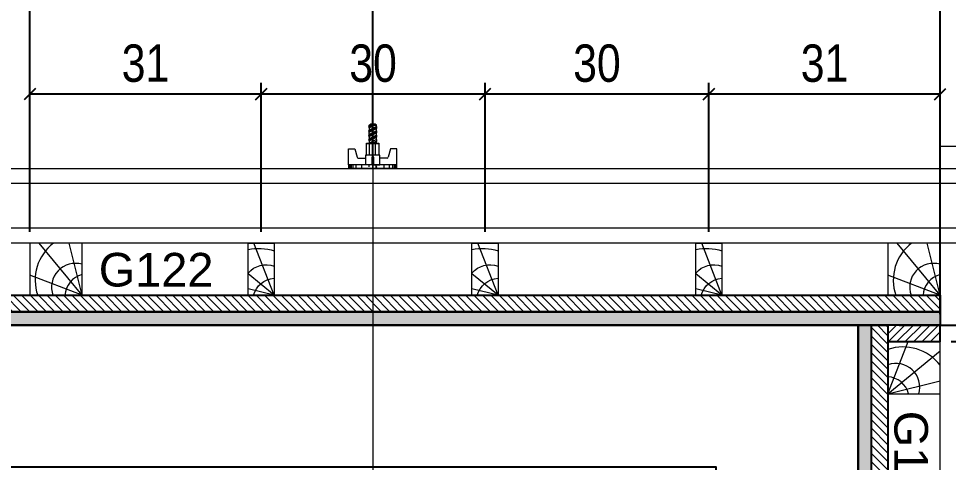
# Model space of a CAD drawing. Extents: x 2102 to 8383, y -13264 to 2718.
# Drawn here: x 4491.3 to 4740.5, y 111.5 to 230.4 of the extents above; entities that cross this region are included whole.
import ezdxf
from ezdxf.enums import TextEntityAlignment as Align

# ---------------------------------------------------------------- set-up
doc = ezdxf.new("R2010")
doc.units = 0
for name, color, linetype, lineweight in [('CONCRETO', 251, 'Continuous', 25), ('Hachura', 251, 'Continuous', 9), ('Madeira', 126, 'Continuous', 18), ('Perfil Metálico', 224, 'Continuous', 18), ('Texto Seção', 7, 'Continuous', 15)]:
    doc.layers.add(name, color=color, linetype=linetype, lineweight=lineweight)
for name, color, linetype in [('COTA', 241, 'Continuous'), ('MEIO_PONT', 93, 'Continuous'), ('Painéis', 200, 'Continuous'), ('SARRAFO', 251, 'Continuous'), ('TEXTO_GERAL', 7, 'Continuous')]:
    doc.layers.add(name, color=color, linetype=linetype)
doc.styles.add('COTA TECNICA 2X', font='techl___.ttf', dxfattribs={"height": 10})
doc.styles.add('ROMANS', font='romans.shx')
doc.styles.add('SANSSERIF', font='sas_____.pfb')
doc.dimstyles.new('Cota Seção interna', dxfattribs={"dimtxt": 7, "dimasz": 6, "dimexe": 0.18, "dimexo": 2, "dimgap": -4, "dimtad": 3, "dimdec": 1, "dimlfac": 0.5, "dimzin": 12, "dimdsep": 46, "dimtxsty": 'ROMANS', "dimblk": 'ARCHTICK', "dimcen": 0.09, "dimse1": 1, "dimse2": 1, "dimsd1": 1, "dimsd2": 1, "dimclrd": 180, "dimclre": 5, "dimclrt": 1, "dimadec": 0, "dimazin": 3, "dimtfac": 1, "dimtdec": 1, "dimtofl": 0, "dimtmove": 0, "dimatfit": 3, "dimldrblk": 'ARCHTICK', "dimfxl": 1, "dimtolj": 1, "dimtzin": 0, "dimarcsym": 0})
doc.dimstyles.new('SECAO PILAR', dxfattribs={"dimtxt": 10, "dimasz": 3, "dimexe": 3, "dimexo": 3, "dimgap": 3, "dimtad": 1, "dimdec": 1, "dimlfac": 0.5, "dimzin": 12, "dimdsep": 46, "dimtxsty": 'COTA TECNICA 2X', "dimblk1": 'OBLIQUE', "dimblk2": 'OBLIQUE', "dimsah": 1, "dimcen": 0.9, "dimclrd": 256, "dimclre": 256, "dimclrt": 256, "dimadec": 1, "dimazin": 3, "dimtfac": 1, "dimtdec": 1, "dimtmove": 0, "dimatfit": 3, "dimfxl": 1, "dimtolj": 1, "dimtzin": 12, "dimarcsym": 0})

# ---------------------------------------------------------------- blocks, each defined once
blk = doc.blocks.new('*D1208')
at = {"layer": 'COTA', "color": 180, "lineweight": -2, "transparency": 16777216}
for p, q in [((4391.28, 148.76), (4365.28, 148.76)), ((4365.28, 148.76), (4365.28, 133.76)), ((4391.28, 133.76), (4391.28, 148.76)), ((4365.28, 133.76), (4391.28, 133.76))]:
    blk.add_line(p, q, dxfattribs=at)
at = {"layer": 'Defpoints', "color": 0, "transparency": 16777216}
for p in [(4040.28, 148.26), (4716.28, 148.26), (4040.28, 129.76)]:
    blk.add_point(p, dxfattribs=at)
at = {"layer": 'COTA', "color": 1, "transparency": 16777216, "insert": (4378.28, 141.26), "char_height": 7, "attachment_point": 5, "style": 'ROMANS'}
blk.add_mtext('\\A1;338', dxfattribs=at)
blk = doc.blocks.new('_ArchTick')
at = {"color": 0, "linetype": 'ByBlock', "const_width": 0.15}
blk.add_lwpolyline([(-0.5, -0.5), (0.5, 0.5)], dxfattribs=at)
blk = doc.blocks.new('_Oblique')
at = {"color": 0, "linetype": 'ByBlock', "lineweight": -2}
blk.add_line((-0.5, -0.5), (0.5, 0.5), dxfattribs=at)
blk = doc.blocks.new('*D1210')
at = {"layer": 'COTA', "lineweight": -2, "transparency": 16777216}
for p, q in [((4727.28, 148.26), (4862.36, 148.26)), ((4859.36, -349.74), (4859.36, 148.26)), ((4727.32, -349.74), (4862.36, -349.74))]:
    blk.add_line(p, q, dxfattribs=at)
at = {"layer": 'Defpoints', "color": 0, "transparency": 16777216}
for p in [(4724.28, 148.26), (4859.36, 148.26), (4724.32, -349.74)]:
    blk.add_point(p, dxfattribs=at)
at = {"layer": 'COTA', "lineweight": -2, "transparency": 16777216, "xscale": 3, "yscale": 3, "zscale": 3}
for p, rotation in [((4859.36, 148.26), 90), ((4859.36, -349.74), 270)]:
    blk.add_blockref('_Oblique', p, dxfattribs=dict(at, rotation=rotation))
at = {"layer": 'COTA', "transparency": 16777216, "insert": (4851.25, -100.74), "char_height": 10, "attachment_point": 5, "rotation": 90, "style": 'COTA TECNICA 2X'}
blk.add_mtext('\\A1;249 PAINEL', dxfattribs=at)
blk = doc.blocks.new('PONTALETE')
at = {"layer": 'Madeira'}
for q in [(2.71, 7), (7, 5.76), (7, 1.74)]:
    blk.add_line((0, 0), q, dxfattribs=at)
blk.add_lwpolyline([(0, 0), (7, 0), (7, 7), (0, 7)], close=True, dxfattribs=at)
for centre, radius, start, end in [((2.04, 0.06), 6.23, 37.2818, 109.0913), ((1.09, 0.9), 3.19, 343.603, 109.9847), ((-0.21, -0.78), 3.09, 14.6322, 86.0383)]:
    blk.add_arc(centre, radius, start, end, dxfattribs=at)
blk = doc.blocks.new('*D541')
at = {"layer": 'COTA', "lineweight": -2, "transparency": 16777216}
for p, q in [((4741.28, 143.86), (4782.15, 143.86)), ((4779.15, 83.86), (4779.15, 143.86)), ((4741.28, 83.86), (4782.15, 83.86))]:
    blk.add_line(p, q, dxfattribs=at)
at = {"layer": 'Defpoints', "color": 0, "transparency": 16777216}
for p in [(4738.28, 143.86), (4779.15, 143.86), (4738.28, 83.86)]:
    blk.add_point(p, dxfattribs=at)
at = {"layer": 'COTA', "lineweight": -2, "transparency": 16777216, "xscale": 3, "yscale": 3, "zscale": 3}
for p, rotation in [((4779.15, 143.86), 90), ((4779.15, 83.86), 270)]:
    blk.add_blockref('_Oblique', p, dxfattribs=dict(at, rotation=rotation))
at = {"layer": 'COTA', "transparency": 16777216, "insert": (4770.93, 113.86), "char_height": 10, "attachment_point": 5, "rotation": 90, "style": 'COTA TECNICA 2X'}
blk.add_mtext('\\A1;30', dxfattribs=at)
blk = doc.blocks.new('*D542')
at = {"layer": 'COTA', "lineweight": -2, "transparency": 16777216}
for p, q in [((4741.28, 143.86), (4807.27, 143.86)), ((4804.27, -100.14), (4804.27, 143.86)), ((4741.28, -100.14), (4807.27, -100.14))]:
    blk.add_line(p, q, dxfattribs=at)
at = {"layer": 'Defpoints', "color": 0, "transparency": 16777216}
for p in [(4738.28, 143.86), (4804.27, 143.86), (4738.28, -100.14)]:
    blk.add_point(p, dxfattribs=at)
at = {"layer": 'COTA', "lineweight": -2, "transparency": 16777216, "xscale": 3, "yscale": 3, "zscale": 3}
for p, rotation in [((4804.27, 143.86), 90), ((4804.27, -100.14), 270)]:
    blk.add_blockref('_Oblique', p, dxfattribs=dict(at, rotation=rotation))
at = {"layer": 'COTA', "transparency": 16777216, "insert": (4796.17, 21.86), "char_height": 10, "attachment_point": 5, "rotation": 90, "style": 'COTA TECNICA 2X'}
blk.add_mtext('\\A1;GRADE 122', dxfattribs=at)
blk = doc.blocks.new('MEIO PONTALETE')
at = {"layer": 'Madeira'}
for q in [(2.71, 7), (3.5, 2.88), (3.5, 0.87)]:
    blk.add_line((0, 0), q, dxfattribs=at)
blk.add_lwpolyline([(0, 0), (3.5, 0), (3.5, 7), (0, 7)], close=True, dxfattribs=at)
for centre, radius, start, end in [((2.04, 0.06), 6.23, 76.4499, 109.0913), ((1.09, 0.9), 3.19, 40.9063, 109.9847), ((-0.21, -0.78), 3.09, 14.6322, 86.0383)]:
    blk.add_arc(centre, radius, start, end, dxfattribs=at)
blk = doc.blocks.new('*D1193')
at = {"layer": 'COTA', "lineweight": -2, "transparency": 16777216}
for p, q in [((4676.3, 173.26), (4676.3, 213.14)), ((4738.3, 173.26), (4738.3, 213.14)), ((4738.3, 210.14), (4676.3, 210.14))]:
    blk.add_line(p, q, dxfattribs=at)
at = {"layer": 'Defpoints', "color": 0, "transparency": 16777216}
for p in [(4676.3, 210.14), (4676.3, 170.26), (4738.3, 170.26)]:
    blk.add_point(p, dxfattribs=at)
at = {"layer": 'COTA', "lineweight": -2, "transparency": 16777216, "xscale": 3, "yscale": 3, "zscale": 3, "rotation": 180}
blk.add_blockref('_Oblique', (4676.3, 210.14), dxfattribs=at)
at = {"layer": 'COTA', "lineweight": -2, "transparency": 16777216, "xscale": 3, "yscale": 3, "zscale": 3}
blk.add_blockref('_Oblique', (4738.3, 210.14), dxfattribs=at)
at = {"layer": 'COTA', "transparency": 16777216, "insert": (4707.3, 218.36), "char_height": 10, "attachment_point": 5, "style": 'COTA TECNICA 2X'}
blk.add_mtext('\\A1;31', dxfattribs=at)
blk = doc.blocks.new('*D1194')
at = {"layer": 'COTA', "lineweight": -2, "transparency": 16777216}
for p, q in [((4616.3, 173.26), (4616.3, 213.14)), ((4676.3, 173.26), (4676.3, 213.14)), ((4676.3, 210.14), (4616.3, 210.14))]:
    blk.add_line(p, q, dxfattribs=at)
at = {"layer": 'Defpoints', "color": 0, "transparency": 16777216}
for p in [(4616.3, 210.14), (4616.3, 170.26), (4676.3, 170.26)]:
    blk.add_point(p, dxfattribs=at)
at = {"layer": 'COTA', "lineweight": -2, "transparency": 16777216, "xscale": 3, "yscale": 3, "zscale": 3, "rotation": 180}
blk.add_blockref('_Oblique', (4616.3, 210.14), dxfattribs=at)
at = {"layer": 'COTA', "lineweight": -2, "transparency": 16777216, "xscale": 3, "yscale": 3, "zscale": 3}
blk.add_blockref('_Oblique', (4676.3, 210.14), dxfattribs=at)
at = {"layer": 'COTA', "transparency": 16777216, "insert": (4646.3, 218.36), "char_height": 10, "attachment_point": 5, "style": 'COTA TECNICA 2X'}
blk.add_mtext('\\A1;30', dxfattribs=at)
blk = doc.blocks.new('*D1195')
at = {"layer": 'COTA', "lineweight": -2, "transparency": 16777216}
for p, q in [((4556.3, 173.26), (4556.3, 213.14)), ((4616.3, 173.26), (4616.3, 213.14)), ((4616.3, 210.14), (4556.3, 210.14))]:
    blk.add_line(p, q, dxfattribs=at)
at = {"layer": 'Defpoints', "color": 0, "transparency": 16777216}
for p in [(4556.3, 210.14), (4556.3, 170.26), (4616.3, 170.26)]:
    blk.add_point(p, dxfattribs=at)
at = {"layer": 'COTA', "lineweight": -2, "transparency": 16777216, "xscale": 3, "yscale": 3, "zscale": 3, "rotation": 180}
blk.add_blockref('_Oblique', (4556.3, 210.14), dxfattribs=at)
at = {"layer": 'COTA', "lineweight": -2, "transparency": 16777216, "xscale": 3, "yscale": 3, "zscale": 3}
blk.add_blockref('_Oblique', (4616.3, 210.14), dxfattribs=at)
at = {"layer": 'COTA', "transparency": 16777216, "insert": (4586.3, 218.36), "char_height": 10, "attachment_point": 5, "style": 'COTA TECNICA 2X'}
blk.add_mtext('\\A1;30', dxfattribs=at)
blk = doc.blocks.new('*D1196')
at = {"layer": 'COTA', "lineweight": -2, "transparency": 16777216}
for p, q in [((4494.3, 173.26), (4494.3, 213.14)), ((4556.3, 173.26), (4556.3, 213.14)), ((4556.3, 210.14), (4494.3, 210.14))]:
    blk.add_line(p, q, dxfattribs=at)
at = {"layer": 'Defpoints', "color": 0, "transparency": 16777216}
for p in [(4494.3, 210.14), (4494.3, 170.26), (4556.3, 170.26)]:
    blk.add_point(p, dxfattribs=at)
at = {"layer": 'COTA', "lineweight": -2, "transparency": 16777216, "xscale": 3, "yscale": 3, "zscale": 3, "rotation": 180}
blk.add_blockref('_Oblique', (4494.3, 210.14), dxfattribs=at)
at = {"layer": 'COTA', "lineweight": -2, "transparency": 16777216, "xscale": 3, "yscale": 3, "zscale": 3}
blk.add_blockref('_Oblique', (4556.3, 210.14), dxfattribs=at)
at = {"layer": 'COTA', "transparency": 16777216, "insert": (4525.3, 218.36), "char_height": 10, "attachment_point": 5, "style": 'COTA TECNICA 2X'}
blk.add_mtext('\\A1;31', dxfattribs=at)
blk = doc.blocks.new('*D1197')
at = {"layer": 'COTA', "lineweight": -2, "transparency": 16777216}
for p, q in [((4494.3, 173.26), (4494.3, 242.26)), ((4738.3, 173.26), (4738.3, 242.26)), ((4494.3, 239.26), (4738.3, 239.26))]:
    blk.add_line(p, q, dxfattribs=at)
at = {"layer": 'Defpoints', "color": 0, "transparency": 16777216}
for p in [(4738.3, 239.26), (4494.3, 170.26), (4738.3, 170.26)]:
    blk.add_point(p, dxfattribs=at)
at = {"layer": 'COTA', "lineweight": -2, "transparency": 16777216, "xscale": 3, "yscale": 3, "zscale": 3, "rotation": 180}
blk.add_blockref('_Oblique', (4494.3, 239.26), dxfattribs=at)
at = {"layer": 'COTA', "lineweight": -2, "transparency": 16777216, "xscale": 3, "yscale": 3, "zscale": 3}
blk.add_blockref('_Oblique', (4738.3, 239.26), dxfattribs=at)
at = {"layer": 'COTA', "transparency": 16777216, "insert": (4616.3, 247.36), "char_height": 10, "attachment_point": 5, "style": 'COTA TECNICA 2X'}
blk.add_mtext('\\A1;GRADE 122', dxfattribs=at)
blk = doc.blocks.new('*D1204')
at = {"layer": 'COTA', "linetype": 'ByBlock', "lineweight": -2, "transparency": 16777216}
for p, q in [((4446.19, 193.26), (4446.19, 282.62)), ((4586.19, 193.26), (4586.19, 282.62)), ((4446.19, 279.62), (4586.19, 279.62))]:
    blk.add_line(p, q, dxfattribs=at)
at = {"layer": 'Defpoints', "color": 0, "linetype": 'ByBlock', "transparency": 16777216}
for p in [(4586.19, 279.62), (4446.19, 190.26), (4586.19, 190.26)]:
    blk.add_point(p, dxfattribs=at)
at = {"layer": 'COTA', "linetype": 'ByBlock', "lineweight": -2, "transparency": 16777216, "xscale": 3, "yscale": 3, "zscale": 3, "rotation": 180}
blk.add_blockref('_Oblique', (4446.19, 279.62), dxfattribs=at)
at = {"layer": 'COTA', "linetype": 'ByBlock', "lineweight": -2, "transparency": 16777216, "xscale": 3, "yscale": 3, "zscale": 3}
blk.add_blockref('_Oblique', (4586.19, 279.62), dxfattribs=at)
at = {"layer": 'COTA', "linetype": 'ByBlock', "transparency": 16777216, "insert": (4516.19, 287.72), "char_height": 10, "attachment_point": 5, "style": 'COTA TECNICA 2X'}
blk.add_mtext('\\A1;70', dxfattribs=at)
blk = doc.blocks.new('*D1205')
at = {"layer": 'COTA', "linetype": 'ByBlock', "lineweight": -2, "transparency": 16777216}
for p, q in [((4018.28, 151.26), (4018.28, 324.05)), ((4738.28, 151.26), (4738.28, 324.05)), ((4018.28, 321.05), (4738.28, 321.05))]:
    blk.add_line(p, q, dxfattribs=at)
at = {"layer": 'Defpoints', "color": 0, "linetype": 'ByBlock', "transparency": 16777216}
for p in [(4738.28, 321.05), (4018.28, 148.26), (4738.28, 148.26)]:
    blk.add_point(p, dxfattribs=at)
at = {"layer": 'COTA', "linetype": 'ByBlock', "lineweight": -2, "transparency": 16777216, "xscale": 3, "yscale": 3, "zscale": 3, "rotation": 180}
blk.add_blockref('_Oblique', (4018.28, 321.05), dxfattribs=at)
at = {"layer": 'COTA', "linetype": 'ByBlock', "lineweight": -2, "transparency": 16777216, "xscale": 3, "yscale": 3, "zscale": 3}
blk.add_blockref('_Oblique', (4738.28, 321.05), dxfattribs=at)
at = {"layer": 'COTA', "linetype": 'ByBlock', "transparency": 16777216, "insert": (4378.28, 329.27), "char_height": 10, "attachment_point": 5, "style": 'COTA TECNICA 2X'}
blk.add_mtext('\\A1;360 PAINEL', dxfattribs=at)
blk = doc.blocks.new('C')
at = {"layer": 'Hachura', "color": 0}
for p, q in [((0, 3.22), (0, -3.22)), ((0.45, 3.22), (0, 3.22)), ((0.46, 3.16), (0, 3.16)), ((0.46, 3.05), (0, 3.05)), ((0.46, 2.88), (0, 2.88)), ((0, 2.75), (0, -1.16)), ((0.46, 2.65), (0, 2.65)), ((0.45, -3.23), (0.45, 3.22)), ((0.45, 3.22), (2.58, 3.22)), ((2.58, 3.22), (2.58, 2.39)), ((0.46, 2.23), (0, 2.23)), ((0.46, 1.51), (0, 1.51)), ((1.35, 1.94), (1.35, 0.96)), ((2.58, 2.39), (1.47, 2.09)), ((0.39, 0.49), (0.17, 0.49)), ((1.74, 0.97), (0.45, 0.97)), ((1.45, 0.1), (0.45, 0.1)), ((1.74, -0.97), (1.74, 0.97)), ((1.74, 0.97), (1.74, 0.84)), ((1.74, 0.97), (1.74, 0.84)), ((1.74, 0.84), (3.35, 0.84)), ((3.35, 0.45), (1.74, 0.45)), ((3.32, 0.84), (3.32, -0.84)), ((3.35, 0.84), (3.35, -0.84)), ((3.68, 0.45), (3.35, 0.45)), ((3.84, -0.52), (3.35, 0.45)), ((3.35, 0.06), (3.67, -0.57)), ((3.68, 0.45), (4.16, -0.52)), ((3.72, 0.5), (4.25, -0.57)), ((4.37, -0.55), (3.83, 0.53)), ((4.15, 0.45), (3.93, 0.45)), ((4.42, -0.52), (3.93, 0.45)), ((4.15, 0.45), (4.26, 0.45)), ((4.26, 0.45), (4.74, -0.52)), ((4.3, 0.5), (4.83, -0.57)), ((4.95, -0.55), (4.41, 0.53)), ((4.51, 0.45), (4.84, 0.45)), ((5, -0.52), (4.51, 0.45)), ((4.84, 0.45), (5.32, -0.52)), ((4.88, 0.5), (5.41, -0.57)), ((5.53, -0.55), (4.99, 0.53)), ((5.58, -0.52), (5.09, 0.45)), ((5.42, 0.45), (5.09, 0.45)), ((5.58, -0.52), (5.09, 0.45)), ((5.42, 0.45), (5.74, -0.19)), ((5.46, 0.5), (5.74, -0.07)), ((5.74, 0.19), (5.57, 0.53)), ((5.74, 0.32), (5.68, 0.45)), ((5.68, 0.45), (5.74, 0.45)), ((5.74, 0.45), (5.9, 0.29)), ((5.74, 0.45), (5.74, -0.52)), ((5.9, -0.36), (5.9, 0.29)), ((0.45, 0), (0, 0)), ((0.08, -0.48), (0.29, -0.48)), ((0.29, -0.48), (0.4, -0.48)), ((0.45, 0), (0.45, -0.97)), ((0.45, -0.16), (1.45, -0.16)), ((0.45, -0.65), (0.45, -0.32)), ((0.45, -3.23), (0.45, -0.65)), ((0.45, -0.97), (1.74, -0.97)), ((1.35, -1.94), (1.35, -0.97)), ((3.35, -0.32), (1.74, -0.32)), ((3.35, -0.84), (1.74, -0.84)), ((3.35, -0.07), (3.58, -0.52)), ((3.35, -0.52), (3.58, -0.52)), ((3.84, -0.52), (4.16, -0.52)), ((4.42, -0.52), (4.74, -0.52)), ((4.63, -0.52), (4.74, -0.52)), ((5, -0.52), (5.32, -0.52)), ((5.58, -0.52), (5.74, -0.52)), ((5.74, -0.52), (5.9, -0.36)), ((5.74, -0.52), (5.74, -0.52)), ((0.46, -1.52), (0, -1.52)), ((0.46, -2.23), (0, -2.23)), ((2.58, -2.39), (1.47, -2.1)), ((2.58, -3.23), (2.58, -2.39)), ((0.46, -2.65), (0, -2.65)), ((0.46, -2.88), (0, -2.88)), ((0.46, -3.05), (0, -3.05)), ((0.46, -3.16), (0, -3.16)), ((0, -3.22), (2.57, -3.22))]:
    blk.add_line(p, q, dxfattribs=at)
for centre, radius, start, end in [((1.52, 1.94), 0.161, 104.7436, 180), ((1.44, -0.03), 0.129, 272.695, 87.305), ((3.81, 0.39), 0.143, 25.5688, 154.4312), ((4.39, 0.39), 0.143, 25.5688, 154.4312), ((4.97, 0.39), 0.143, 25.5688, 154.4312), ((5.55, 0.39), 0.143, 25.5688, 154.4312), ((0.17, -0.37), 0.174, 221.744, 317.8592), ((3.71, -0.4), 0.174, 222.1408, 318.256), ((4.29, -0.4), 0.174, 222.1408, 318.256), ((4.87, -0.4), 0.174, 222.1408, 318.256), ((5.45, -0.4), 0.174, 222.1408, 318.256), ((5.61, -0.4), 0.174, 317.8592, 318.256), ((1.52, -1.94), 0.161, 180, 255.2564)]:
    blk.add_arc(centre, radius, start, end, dxfattribs=at)

msp = doc.modelspace()

# ---------------------------------------------------------------- hatches: boundary and pattern name
at = {"layer": 'Hachura'}
h = msp.add_hatch(dxfattribs=at)
h.set_pattern_fill('ANSI31', color=256, scale=0.5, angle=270, style=0)
h.set_pattern_definition([(315, (-3203.1003, -10975.6423), (1.12253202, 1.12253202), [])])
h.paths.add_polyline_path([(4018.28, 156.26), (4018.28, 151.86), (4738.28, 151.86), (4738.28, 156.26)])
h = msp.add_hatch(color=256, dxfattribs=at)
h.dxf.hatch_style = 1
h.paths.add_polyline_path([(4738.28, 151.86), (4738.28, 148.26), (4018.28, 148.26), (4018.28, 151.86)])
h = msp.add_hatch(color=256, dxfattribs=at)
h.dxf.hatch_style = 1
h.paths.add_polyline_path([(4716.28, 148.26), (4716.28, -349.74), (4719.88, -349.74), (4719.88, 148.26)])
h = msp.add_hatch(dxfattribs=at)
h.set_pattern_fill('ANSI31', color=256, scale=0.5, angle=270, style=0)
h.set_pattern_definition([(315, (28258.4976, -9206.6914), (1.12253202, 1.12253202), [])])
h.paths.add_polyline_path([(4719.88, 148.26), (4724.28, 148.26), (4724.28, -349.74), (4719.88, -349.74)])
h = msp.add_hatch(dxfattribs=at)
h.set_pattern_fill('ANSI31', color=256, scale=0.5, angle=180, style=0)
h.set_pattern_definition([(225, (-4388.6624, -22643.9477), (1.12253202, -1.12253202), [])])
h.paths.add_polyline_path([(4738.28, 148.26), (4738.28, 143.86), (4724.28, 143.86), (4724.28, 148.26)])

# ---------------------------------------------------------------- linework, layer by layer
at = {"layer": 'CONCRETO', "color": 2}
msp.add_lwpolyline([(4716.28, -327.74), (4678.28, -327.74), (4678.28, 110.26), (4040.28, 110.26), (4040.28, 148.26), (4716.28, 148.26)], close=True, dxfattribs=at)
at = {"layer": 'Hachura'}
msp.add_line((4586.19, 201.09), (4586.2, 61.29), dxfattribs=at)
at = {"layer": 'Madeira'}
for points in [[(4738.28, 156.26), (4738.28, 170.26), (4018.28, 170.26), (4018.28, 156.26)], [(4494.3, 170.26), (4494.3, 156.26), (4738.3, 156.26), (4738.3, 170.26)], [(4738.28, 143.86), (4724.28, 143.86), (4724.28, -100.14), (4738.28, -100.14)]]:
    msp.add_lwpolyline(points, close=True, dxfattribs=at)
at = {"layer": 'Painéis', "linetype": 'ByBlock'}
for p, q in [((4716.28, 148.26), (4724.28, 148.26)), ((4724.28, 148.26), (4724.28, 144.49))]:
    msp.add_line(p, q, dxfattribs=at)
at = {"layer": 'Painéis'}
for points in [[(4738.28, 151.86), (4738.28, 148.26), (4018.28, 148.26), (4018.28, 151.86)], [(4716.28, 148.26), (4716.28, -349.74), (4719.88, -349.74), (4719.88, 148.26)]]:
    msp.add_lwpolyline(points, close=True, dxfattribs=at)
at = {"layer": 'Perfil Metálico'}
for points in [[(4738.28, 196.17), (4758.28, 196.17), (4758.28, -374.11), (4738.28, -374.11)], [(3986.34, 170.26), (3986.34, 190.26), (4776.6, 190.26), (4776.6, 170.26)], [(4776.6, 186.26), (4776.6, 174.26), (3986.34, 174.26), (3986.34, 186.26)]]:
    msp.add_lwpolyline(points, close=True, dxfattribs=at)
at = {"layer": 'SARRAFO'}
msp.add_line((4724.28, 148.26), (4724.32, -349.74), dxfattribs=at)
for points in [[(4738.28, 151.86), (4018.28, 151.86), (4018.28, 156.26), (4738.28, 156.26)], [(4738.28, 151.86), (4018.28, 151.86), (4018.28, 156.26), (4738.28, 156.26)], [(4724.28, 143.86), (4738.28, 143.86), (4738.28, 148.26), (4724.28, 148.26)]]:
    msp.add_lwpolyline(points, close=True, dxfattribs=at)
msp.add_lwpolyline([(4724.32, -349.74), (4716.28, -349.74), (4716.28, 148.26), (4724.28, 148.26)], dxfattribs=at)

# ---------------------------------------------------------------- block references
at = {"layer": 'Hachura', "linetype": 'Continuous', "xscale": 2, "yscale": 2, "zscale": 2, "rotation": 90.00000000000001}
msp.add_blockref('C', (4586.18, 190.3), dxfattribs=at)
at = {"layer": 'Madeira', "xscale": 2, "yscale": 2, "zscale": 2}
msp.add_blockref('PONTALETE', (4724.28, 129.86), dxfattribs=at)
at = {"layer": 'MEIO_PONT', "xscale": 2, "yscale": 2, "zscale": 2, "rotation": 89.99999999999999}
for p in [(4508.3, 156.26), (4738.3, 156.26)]:
    msp.add_blockref('PONTALETE', p, dxfattribs=at)
at = {"layer": 'MEIO_PONT', "xscale": -1.999999997962732, "yscale": 1.999999997962732, "zscale": 1.999999997962732}
for p in [(4559.8, 156.26), (4619.8, 156.26), (4679.8, 156.26)]:
    msp.add_blockref('MEIO PONTALETE', p, dxfattribs=at)

# ---------------------------------------------------------------- texts
at = {"layer": 'Texto Seção', "color": 0, "linetype": 'Continuous', "style": 'SANSSERIF'}
msp.add_text('G122', height=9, dxfattribs=at).set_placement((4512.77, 163.12), align=Align.MIDDLE_LEFT)
at = {"layer": 'TEXTO_GERAL', "color": 0, "linetype": 'Continuous', "style": 'SANSSERIF'}
msp.add_text('G122', height=9, rotation=270, dxfattribs=at).set_placement((4730.52, 125.36), align=Align.MIDDLE_LEFT)

# ---------------------------------------------------------------- dimensions: what is measured, and where the dimension line sits
at = {"layer": 'COTA', "linetype": 'ByBlock'}
dim = msp.add_linear_dim(base=(4738.28, 321.05), p1=(4018.28, 148.26), p2=(4738.28, 148.26), text='<> PAINEL', dimstyle='SECAO PILAR', override={"dimtmove": 1}, dxfattribs=at)
dim.commit()
dim.dimension.update_dxf_attribs({"geometry": '*D1205', "text_midpoint": (4378.28, 329.27)})
dim = msp.add_linear_dim(base=(4586.19, 279.62), p1=(4446.19, 190.26), p2=(4586.19, 190.26), dimstyle='SECAO PILAR', override={"dimtmove": 1}, dxfattribs=at)
dim.commit()
dim.dimension.update_dxf_attribs({"geometry": '*D1204', "text_midpoint": (4516.19, 287.72)})
at = {"layer": 'COTA'}
dim = msp.add_linear_dim(base=(4738.3, 239.26), p1=(4494.3, 170.26), p2=(4738.3, 170.26), text='GRADE <>', dimstyle='SECAO PILAR', dxfattribs=at)
dim.commit()
dim.dimension.update_dxf_attribs({"geometry": '*D1197', "text_midpoint": (4616.3, 247.36)})
for base, p1, p2, picture, middle in [((4494.3, 210.14), (4556.3, 170.26), (4494.3, 170.26), '*D1196', (4525.3, 218.36)), ((4556.3, 210.14), (4616.3, 170.26), (4556.3, 170.26), '*D1195', (4586.3, 218.36)), ((4616.3, 210.14), (4676.3, 170.26), (4616.3, 170.26), '*D1194', (4646.3, 218.36)), ((4676.3, 210.14), (4738.3, 170.26), (4676.3, 170.26), '*D1193', (4707.3, 218.36))]:
    dim = msp.add_linear_dim(base=base, p1=p1, p2=p2, dimstyle='SECAO PILAR', dxfattribs=at)
    dim.commit()
    dim.dimension.update_dxf_attribs({"geometry": picture, "text_midpoint": middle})
for base, p1, p2, text, picture, middle in [((4859.36, 148.26), (4724.32, -349.74), (4724.28, 148.26), '<> PAINEL', '*D1210', (4851.25, -100.74)), ((4804.27, 143.86), (4738.28, -100.14), (4738.28, 143.86), 'GRADE <>', '*D542', (4796.17, 21.86))]:
    dim = msp.add_linear_dim(base=base, p1=p1, p2=p2, angle=90, text=text, dimstyle='SECAO PILAR', dxfattribs=at)
    dim.commit()
    dim.dimension.update_dxf_attribs({"geometry": picture, "text_midpoint": middle})
for base, p1, p2, angle, dimstyle, picture, middle in [((4040.28, 129.76), (4716.28, 148.26), (4040.28, 148.26), 180, 'Cota Seção interna', '*D1208', (4378.28, 141.26)), ((4779.15, 143.86), (4738.28, 83.86), (4738.28, 143.86), 90, 'SECAO PILAR', '*D541', (4770.93, 113.86))]:
    dim = msp.add_linear_dim(base=base, p1=p1, p2=p2, angle=angle, dimstyle=dimstyle, dxfattribs=at)
    dim.commit()
    dim.dimension.update_dxf_attribs({"geometry": picture, "text_midpoint": middle})

doc.saveas('drawing.dxf')
